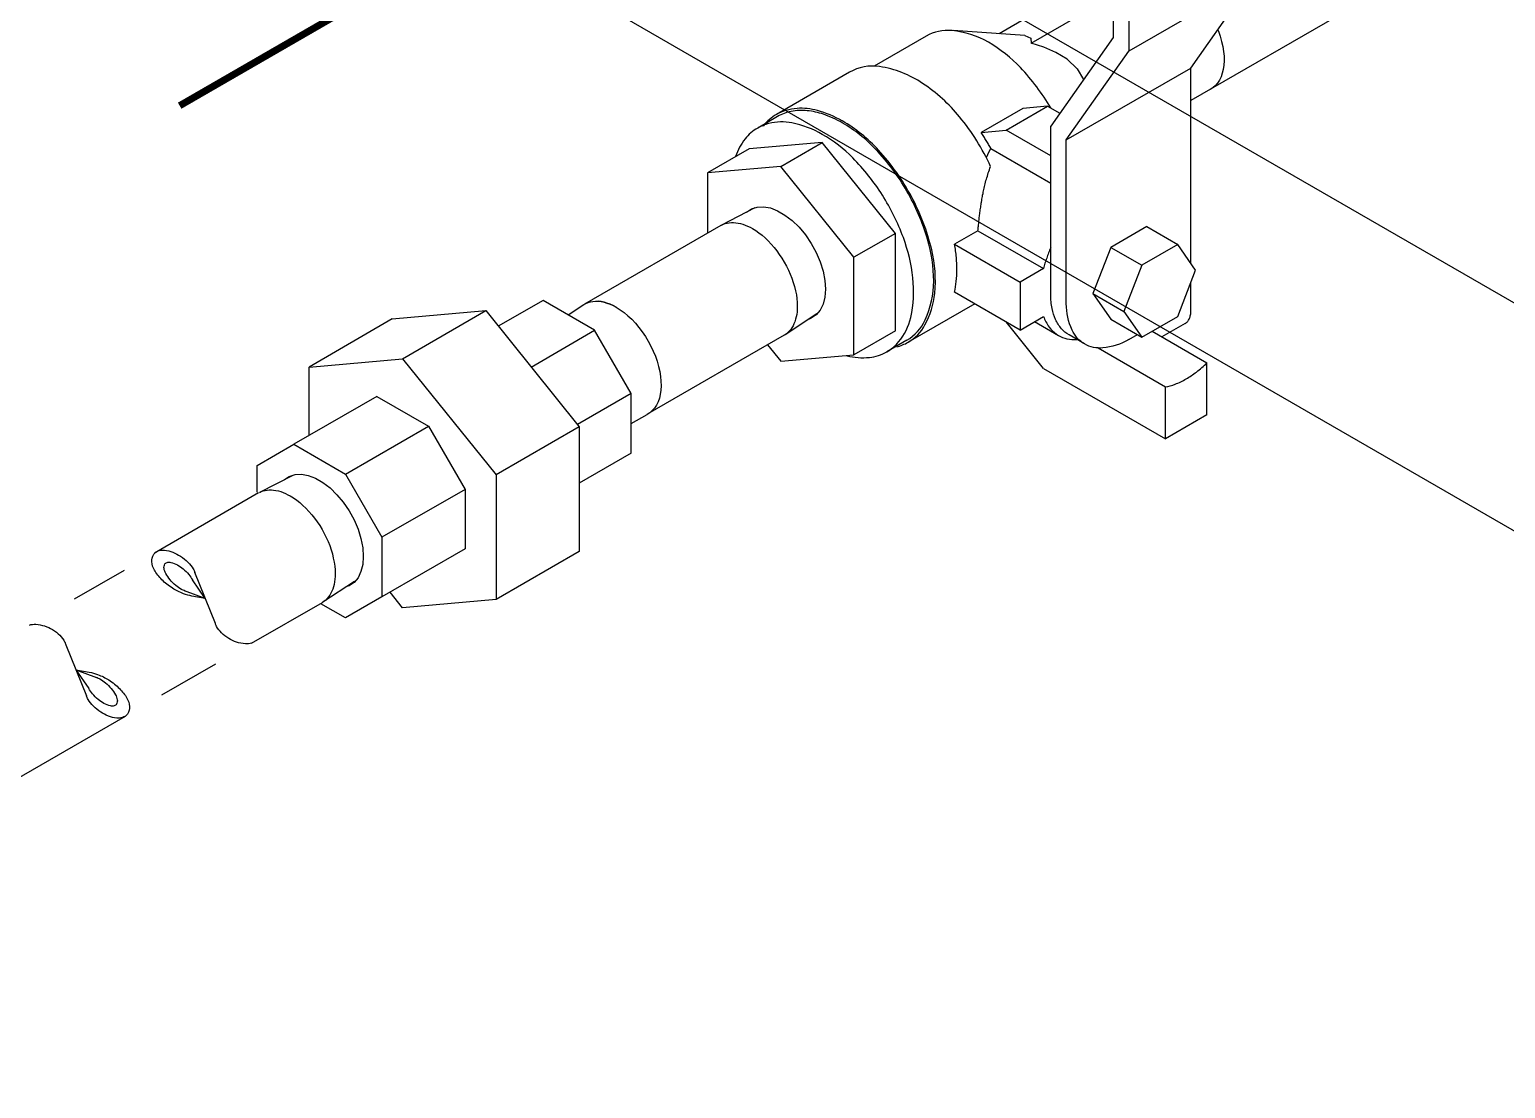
# Model space of a CAD drawing. Header units: centimetres. Extents: x 394264 to 551709, y 50011 to 59011.
# Drawn here: x 525620.9 to 525746.5, y 53905.5 to 53995.7 of the extents above; entities that cross this region are included whole.
import ezdxf

# ---------------------------------------------------------------- set-up
doc = ezdxf.new("R2010")
doc.units = ezdxf.units.CM
doc.layers.add('-M-YNGN-ZON3', color=6, linetype='SP', lineweight=30)
doc.layers.add('0-KRCN-YNG-CIHAZ', color=4, linetype='Continuous', lineweight=30)
doc.styles.add('CIZGI', font='tahoma.ttf', dxfattribs={"width": 0.8, "oblique": 20})
doc.linetypes.add('SP', pattern='A,2,-0.1,["SP",CIZGI,S=0.14,R=0.2,X=0,Y=-0.07],-0.255', length=2.355)

# ---------------------------------------------------------------- blocks, each defined once
blk = doc.blocks.new('A$C66BCA59E')
at = {"layer": '0-KRCN-YNG-CIHAZ', "color": 31, "linetype": 'Continuous', "lineweight": -3, "extrusion": (0, 0.816497, 0.57735)}
for p, q in [((957.53, -792.84, 2364.98), (1189.84, -926.97, 2469.64)), ((944.32, -804.62, 2361.06), (1176.79, -938.83, 2465.84)), ((1041.18, -817.83, 2613.32), (1041.18, -838.24, 2613.32)), ((1042.51, -818.59, 2613.32), (1042.51, -839.42, 2613.32)), ((1053.11, -833.29, 2613.32), (1042.51, -839.42, 2613.32)), ((1047.81, -840.84, 2613.32), (1053.11, -833.29, 2613.32)), ((1036.31, -835.13, 2613.32), (1031.48, -837.93, 2613.32)), ((1034.22, -838.72, 2613.32), (1041.18, -834.7, 2613.32)), ((1061.11, -835.93, 2564.47), (1047.81, -843.61, 2529.43)), ((1033.66, -838.08, 2613.32), (1027.56, -837.65, 2613.32)), ((1025.27, -838.13, 2613.32), (1020.84, -840.69, 2613.32)), ((1041.18, -838.24, 2613.32), (1035.88, -845.78, 2613.32)), ((1037.2, -846.96, 2613.32), (1042.51, -839.42, 2613.32)), ((1018.75, -841.2, 2613.32), (1012.53, -844.8, 2613.32)), ((1037.2, -846.96, 2613.32), (1047.81, -840.84, 2613.32)), ((1038.11, -840.9, 2613.32), (1038.67, -841.81, 2613.32)), ((1047.81, -857.47, 2613.32), (1047.81, -840.84, 2613.32)), ((1032.07, -846.13, 2613.32), (1035.61, -844.09, 2613.32)), ((1035.61, -844.09, 2613.32), (1033.49, -844.28, 2613.32)), ((1035.61, -844.09, 2613.32), (1036.64, -844.69, 2613.32)), ((1012.63, -844.97, 2613.32), (1010.93, -845.95, 2613.32)), ((1033.49, -844.28, 2613.32), (1029.96, -846.32, 2613.32)), ((1029.96, -846.32, 2613.32), (1032.07, -846.13, 2613.32)), ((1035.88, -848.33, 2613.32), (1032.07, -846.13, 2613.32)), ((1035.88, -860.14, 2613.32), (1035.88, -845.78, 2613.32)), ((1010.21, -847.73, 2613.32), (1006.67, -849.78, 2613.32)), ((1016.43, -847.18, 2613.32), (1010.21, -847.73, 2613.32)), ((1012.89, -849.22, 2613.32), (1016.43, -847.18, 2613.32)), ((1022.65, -854.92, 2613.32), (1016.43, -847.18, 2613.32)), ((1030.78, -847.7, 2613.32), (1035.88, -850.64, 2613.32)), ((1037.2, -860.9, 2613.32), (1037.2, -846.96, 2613.32)), ((1012.89, -849.22, 2613.32), (1006.67, -849.78, 2613.32)), ((1019.12, -856.96, 2613.32), (1012.89, -849.22, 2613.32)), ((1006.67, -849.78, 2613.32), (1006.67, -854.89, 2613.32)), ((1010.7, -852.76, 2607.84), (1007.86, -854.21, 2603.61)), ((1007.79, -854.25, 2603.61), (996.19, -860.94, 2603.61)), ((1022.65, -854.92, 2613.32), (1019.12, -856.96, 2613.32)), ((1022.65, -863.22, 2613.32), (1022.65, -854.92, 2613.32)), ((1029.68, -854.7, 2613.32), (1027.69, -855.85, 2613.32)), ((1029.68, -854.7, 2613.32), (1035.26, -857.92, 2613.32)), ((1044.04, -854.34, 2613.32), (1040.98, -856.11, 2613.32)), ((1044.04, -854.34, 2613.32), (1046.68, -855.86, 2613.32)), ((1027.69, -855.85, 2613.32), (1033.26, -859.07, 2613.32)), ((1040.98, -856.11, 2613.32), (1039.45, -860.05, 2613.32)), ((1040.98, -856.11, 2613.32), (1043.62, -857.63, 2613.32)), ((1046.68, -855.86, 2613.32), (1043.62, -857.63, 2613.32)), ((1048.21, -858.04, 2613.32), (1046.68, -855.86, 2613.32)), ((1019.12, -865.26, 2613.32), (1019.12, -856.96, 2613.32)), ((1035.26, -857.92, 2613.32), (1033.26, -859.07, 2613.32)), ((1043.62, -857.63, 2613.32), (1042.09, -861.58, 2613.32)), ((1046.68, -861.99, 2613.32), (1048.21, -858.04, 2613.32)), ((1033.26, -859.07, 2613.32), (1033.26, -863.15, 2613.32)), ((1047.81, -861.49, 2613.32), (1047.81, -859.08, 2613.32)), ((1033.26, -863.15, 2613.32), (1027.69, -859.93, 2613.32)), ((1039.45, -860.05, 2613.32), (1042.09, -861.58, 2613.32)), ((1039.45, -860.05, 2613.32), (1040.98, -862.23, 2613.32)), ((979.83, -862.21, 2629.07), (987.78, -861.5, 2629.07)), ((980.71, -865.59, 2629.07), (987.78, -861.5, 2629.07)), ((987.78, -861.5, 2629.07), (995.74, -871.4, 2629.07)), ((992.66, -860.64, 2629.07), (988.85, -862.83, 2629.07)), ((997.05, -863.17, 2629.07), (992.66, -860.64, 2629.07)), ((994.79, -861.87, 2597.52), (996.12, -860.98, 2603.61)), ((998.89, -861.21, 2603.61), (998.89, -861.21, 2603.61)), ((998.89, -861.21, 2603.61), (998.89, -861.21, 2603.61)), ((1015.96, -861.78, 2608.44), (1013.26, -863.56, 2603.61)), ((1029.4, -860.92, 2613.32), (1023.73, -864.19, 2613.32)), ((1042.09, -861.58, 2613.32), (1043.62, -863.76, 2613.32)), ((979.83, -862.21, 2629.07), (972.76, -866.3, 2629.07)), ((1035.26, -866.43, 2613.32), (1032.07, -862.46, 2613.32)), ((1033.26, -863.15, 2613.32), (1035.26, -862, 2613.32)), ((1034.5, -862.43, 2613.32), (1036.53, -863.61, 2613.32)), ((1034.5, -862.43, 2613.32), (1036.53, -863.61, 2613.32)), ((1040.98, -862.23, 2613.32), (1043.62, -863.76, 2613.32)), ((1043.62, -863.76, 2613.32), (1046.68, -861.99, 2613.32)), ((1047.31, -862.59, 2613.32), (1045.33, -863.73, 2613.32)), ((991.64, -866.3, 2629.07), (997.05, -863.17, 2629.07)), ((1000.16, -868.55, 2629.07), (997.05, -863.17, 2629.07)), ((1013.19, -863.6, 2603.61), (1001.59, -870.29, 2603.61)), ((1022.65, -863.22, 2613.32), (1019.12, -865.26, 2613.32)), ((1023.63, -864.02, 2613.32), (1021.93, -865, 2613.32)), ((1038.76, -864.34, 2613.32), (1037.43, -863.57, 2613.32)), ((1042.51, -863.97, 2613.32), (1043.25, -863.54, 2613.32)), ((1044.5, -863.25, 2613.32), (1049.17, -865.95, 2613.32)), ((972.76, -866.3, 2629.07), (980.71, -865.59, 2629.07)), ((980.71, -865.59, 2629.07), (988.67, -875.48, 2629.07)), ((1011.77, -864.42, 2613.32), (1012.89, -865.81, 2613.32)), ((1012.89, -865.81, 2613.32), (1019.12, -865.26, 2613.32)), ((1039.9, -864.68, 2613.32), (1045.63, -867.99, 2613.32)), ((972.76, -872.13, 2629.07), (972.76, -866.3, 2629.07)), ((1035.26, -866.43, 2613.32), (1045.63, -872.42, 2613.32)), ((1049.17, -870.38, 2613.32), (1049.17, -865.95, 2613.32)), ((1045.63, -872.42, 2613.32), (1045.63, -867.99, 2613.32)), ((978.52, -868.8, 2629.07), (971.45, -872.88, 2629.07)), ((978.52, -868.8, 2629.07), (982.91, -871.34, 2629.07)), ((1000.16, -868.55, 2629.07), (995.58, -871.2, 2629.07)), ((1000.16, -873.63, 2629.07), (1000.16, -868.55, 2629.07)), ((1000.16, -871.1, 2598.42), (1001.52, -870.33, 2603.61)), ((1049.17, -870.38, 2613.32), (1045.63, -872.42, 2613.32)), ((975.84, -875.42, 2629.07), (982.91, -871.34, 2629.07)), ((982.91, -871.34, 2629.07), (986.02, -876.72, 2629.07)), ((995.74, -871.4, 2629.07), (988.67, -875.48, 2629.07)), ((995.74, -871.4, 2629.07), (995.74, -882.01, 2629.07)), ((968.34, -874.68, 2629.07), (971.45, -872.88, 2629.07)), ((971.45, -872.88, 2629.07), (975.84, -875.42, 2629.07)), ((1000.16, -873.63, 2629.07), (995.74, -876.18, 2629.07)), ((968.34, -876.96, 2625.12), (968.34, -874.68, 2629.07)), ((971.36, -875.53, 2640.04), (968.52, -876.98, 2635.81)), ((975.84, -875.42, 2629.07), (978.95, -880.8, 2629.07)), ((988.67, -875.48, 2629.07), (988.67, -886.09, 2629.07)), ((986.02, -876.72, 2629.07), (978.95, -880.8, 2629.07)), ((986.02, -876.72, 2629.07), (986.02, -881.79, 2629.07)), ((968.45, -877.02, 2635.81), (959.58, -882.14, 2633.58)), ((978.95, -880.8, 2629.07), (978.95, -885.87, 2629.07)), ((986.02, -881.79, 2629.07), (978.95, -885.87, 2629.07)), ((995.74, -882.01, 2629.07), (988.67, -886.09, 2629.07)), ((957.02, -883.62, 2645.14), (952.74, -886.08, 2639.16)), ((963.91, -886, 2648.64), (962.82, -884.41, 2646.39)), ((964.77, -888.14, 2651.67), (963.02, -883.79, 2645.52)), ((963.91, -886, 2648.64), (962.15, -885.36, 2647.74)), ((976.62, -884.55, 2640.64), (973.92, -886.33, 2635.81)), ((980.71, -886.8, 2629.07), (979.64, -885.47, 2629.07)), ((963.91, -886, 2648.64), (962.78, -885.8, 2648.36)), ((973.85, -886.37, 2635.81), (967.82, -889.85, 2631.26)), ((975.84, -887.67, 2629.07), (973.76, -886.47, 2630.96)), ((978.95, -885.87, 2629.07), (975.84, -887.67, 2629.07)), ((988.67, -886.09, 2629.07), (980.71, -886.8, 2629.07)), ((952.04, -889.95, 2653.27), (953.8, -894.3, 2659.43)), ((964.77, -891.61, 2643.22), (960.19, -894.25, 2637.49)), ((952.9, -892.09, 2656.31), (954.04, -892.29, 2656.58)), ((952.9, -892.09, 2656.31), (954.66, -892.73, 2657.21)), ((952.9, -892.09, 2656.31), (953.99, -893.68, 2658.55)), ((957.08, -896.05, 2649.5), (944.46, -903.34, 2650.33))]:
    blk.add_line(p, q, dxfattribs=at)
at = {"layer": '0-KRCN-YNG-CIHAZ', "color": 31, "linetype": 'Continuous', "lineweight": -3}
for p, q in [((1009.98, -853.12, 2617.79), (1010.4, -852.84, 2617.79)), ((1010.4, -852.84, 2617.79), (1010.89, -852.68, 2617.79)), ((1010.89, -852.68, 2617.79), (1011.43, -852.66, 2617.79)), ((1011.43, -852.66, 2617.79), (1012.02, -852.76, 2617.79)), ((1012.02, -852.76, 2617.79), (1012.63, -853, 2617.79)), ((1012.63, -853, 2617.79), (1013.25, -853.36, 2617.79)), ((1013.25, -853.36, 2617.79), (1013.86, -853.83, 2617.79)), ((1013.86, -853.83, 2617.79), (1014.45, -854.4, 2617.79)), ((1014.45, -854.4, 2617.79), (1014.99, -855.05, 2617.79)), ((1014.99, -855.05, 2617.79), (1015.48, -855.78, 2617.79)), ((1015.48, -855.78, 2617.79), (1015.9, -856.55, 2617.79)), ((1015.9, -856.55, 2617.79), (1016.24, -857.34, 2617.79)), ((1016.24, -857.34, 2617.79), (1016.49, -858.14, 2617.79)), ((1016.49, -858.14, 2617.79), (1016.64, -858.92, 2617.79)), ((1016.64, -858.92, 2617.79), (1016.7, -859.66, 2617.79)), ((1016.64, -860.35, 2617.79), (1016.49, -860.95, 2617.79)), ((1016.7, -859.66, 2617.79), (1016.64, -860.35, 2617.79)), ((1016.24, -861.47, 2617.79), (1015.9, -861.87, 2617.79)), ((1016.49, -860.95, 2617.79), (1016.24, -861.47, 2617.79)), ((1015.48, -862.15, 2617.79), (1015.3, -862.22, 2617.66)), ((1015.9, -861.87, 2617.79), (1015.48, -862.15, 2617.79)), ((970.64, -875.89, 2649.99), (971.06, -875.61, 2649.99)), ((971.06, -875.61, 2649.99), (971.55, -875.45, 2649.99)), ((971.55, -875.45, 2649.99), (972.1, -875.43, 2649.99)), ((972.1, -875.43, 2649.99), (972.68, -875.53, 2649.99)), ((972.68, -875.53, 2649.99), (973.29, -875.77, 2649.99)), ((973.29, -875.77, 2649.99), (973.91, -876.13, 2649.99)), ((973.91, -876.13, 2649.99), (974.53, -876.6, 2649.99)), ((974.53, -876.6, 2649.99), (975.11, -877.17, 2649.99)), ((975.11, -877.17, 2649.99), (975.66, -877.82, 2649.99)), ((975.66, -877.82, 2649.99), (976.15, -878.55, 2649.99)), ((976.15, -878.55, 2649.99), (976.57, -879.32, 2649.99)), ((976.57, -879.32, 2649.99), (976.91, -880.11, 2649.99)), ((976.91, -880.11, 2649.99), (977.16, -880.91, 2649.99)), ((977.16, -880.91, 2649.99), (977.31, -881.69, 2649.99)), ((977.31, -881.69, 2649.99), (977.36, -882.43, 2649.99)), ((977.31, -883.12, 2649.99), (977.16, -883.72, 2649.99)), ((977.36, -882.43, 2649.99), (977.31, -883.12, 2649.99)), ((976.91, -884.24, 2649.99), (976.57, -884.64, 2649.99)), ((977.16, -883.72, 2649.99), (976.91, -884.24, 2649.99)), ((976.15, -884.92, 2649.99), (975.96, -884.99, 2649.86)), ((976.57, -884.64, 2649.99), (976.15, -884.92, 2649.99))]:
    blk.add_line(p, q, dxfattribs=at)
at = {"layer": '0-KRCN-YNG-CIHAZ', "color": 31, "linetype": 'Continuous', "lineweight": -3, "elevation": 2660.53}
blk.add_lwpolyline([(991.18, -827.05, 0, 5, 0), (982.52, -832.05, 0.6, 0.6, 0), (961.73, -844.05, 0.6, 0.6, 0)], format="xyseb", dxfattribs=at)
at = {"layer": '0-KRCN-YNG-CIHAZ', "color": 31, "linetype": 'Continuous', "lineweight": -3, "elevation": 2613.32, "flags": 128}
for points in [[(1035.87, -844.24, 0.058722), (1033.3, -840.81, 0.072327), (1030.57, -838.65, 0.106586), (1027.47, -837.66, 0.156745), (1025.27, -838.13)], [(1030.76, -849.23, 0.06324), (1028.12, -845, 0.074314), (1024.97, -842.15, 0.110161), (1021.3, -840.72, 0.170079), (1018.75, -841.2)], [(1016.43, -846.49, 0.080578), (1013.85, -845.52, 0.113254), (1011.88, -845.56, 0.03389), (1011.39, -845.73, 0.034758), (1010.93, -845.95, 0.097225), (1009.86, -846.88, 0.08151), (1009.05, -848.37)], [(1018.13, -845.35, 0.063116), (1016.01, -844.46, 0.083955), (1014.28, -844.28, 0.0555), (1013.34, -844.45, 0.059636), (1012.53, -844.8, 0.049012), (1011.93, -845.22, 0.04665), (1011.41, -845.78)], [(1018.13, -845.51, 0.047286), (1016.53, -844.78, 0.059033), (1015.15, -844.48, 0.072764), (1013.77, -844.54, 0.083138), (1012.63, -844.97)], [(1022.76, -864.59, 0.033858), (1023.26, -864.42, 0.034724), (1023.73, -864.19, 0.137946), (1025.17, -862.71, 0.100477), (1026, -860.02, 0.083818), (1025.74, -856.31, 0.064191), (1024.02, -851.79, 0.062253), (1021.21, -847.83, 0.076628), (1018.13, -845.35)], [(1018.53, -865.34, 0.086777), (1020.44, -865.48, 0.106795), (1021.93, -865, 0.044131), (1022.46, -864.63, 0.042388), (1022.93, -864.15, 0.121775), (1023.96, -862.09, 0.0821), (1024.14, -858.7, 0.060539), (1023.33, -855.28, 0.052602), (1021.54, -851.66, 0.054378), (1019.03, -848.5, 0.066796), (1016.43, -846.49)], [(1023.63, -864.02, 0.156851), (1025.19, -862.29, 0.106617), (1025.91, -858.99, 0.072341), (1025.38, -855.41, 0.058752), (1023.63, -851.32, 0.058752), (1020.97, -847.76, 0.072341), (1018.13, -845.51)], [(1030.78, -847.7, 0.005469), (1030.59, -847.35, 0.005468), (1030.38, -847, 0.005477), (1030.17, -846.66, 0.005497), (1029.96, -846.32)], [(1027.69, -859.93, 0.029242), (1027.83, -859.03, 0.025852), (1027.88, -858.01, 0.023101), (1027.84, -856.98, 0.02093), (1027.69, -855.85)], [(1035.88, -856.13, 0.009642), (1035.69, -856.58, 0.009857), (1035.53, -857.02, 0.010133), (1035.38, -857.47, 0.010475), (1035.26, -857.92)], [(1037.43, -863.57, -0.083138), (1036.79, -863.04, -0.072764), (1036.28, -862.25, -0.059033), (1035.99, -861.33, -0.047286), (1035.88, -860.14)], [(1042.51, -863.97, -0.106617), (1040.31, -864.67, -0.156851), (1038.76, -864.34, -0.156851), (1037.69, -863.16, -0.106617), (1037.2, -860.9)], [(1047.31, -862.59, 0.083138), (1047.52, -862.42, 0.072764), (1047.68, -862.17, 0.059033), (1047.77, -861.87, 0.047286), (1047.81, -861.49)], [(1035.26, -862, 0.070929), (1035.74, -862.9, 0.083594), (1036.36, -863.5, 0.010006), (1036.44, -863.56, 0.010027), (1036.53, -863.61, 0.075979), (1037.25, -863.89, 0.067857), (1038.1, -863.96)], [(1045.63, -867.99, 0.047916), (1046.46, -867.76, 0.039698), (1047.4, -867.31, 0.033581), (1048.27, -866.73, 0.029309), (1049.17, -865.95)]]:
    blk.add_lwpolyline(points, format="xyb", dxfattribs=at)
at = {"layer": '0-KRCN-YNG-CIHAZ', "color": 31, "linetype": 'Continuous', "lineweight": -3}
for points, elevation in [([(1050.1, -837.59), (1050.15, -837.71), (1050.3, -838.14), (1050.42, -838.58), (1050.52, -839.01), (1050.59, -839.43), (1050.63, -839.83), (1050.63, -840.23), (1050.61, -840.6), (1050.56, -840.96), (1050.48, -841.29), (1050.38, -841.6), (1050.24, -841.88), (1050.08, -842.12), (1049.89, -842.34), (1049.68, -842.52), (1049.44, -842.66)], 2564.47), ([(1007.86, -854.21), (1008.01, -854.14), (1008.17, -854.08), (1008.34, -854.04), (1008.51, -854.01), (1008.69, -853.99), (1008.88, -854), (1009.07, -854.01), (1009.26, -854.04), (1009.46, -854.08), (1009.66, -854.14), (1009.87, -854.21), (1010.07, -854.3), (1010.28, -854.4), (1010.49, -854.51)], 2603.61), ([(1010.49, -854.51), (1010.76, -854.68), (1011.03, -854.87), (1011.3, -855.08), (1011.56, -855.31), (1011.82, -855.56), (1012.07, -855.83), (1012.32, -856.11), (1012.55, -856.41), (1012.77, -856.71), (1012.99, -857.03), (1013.19, -857.36), (1013.37, -857.7), (1013.54, -858.05), (1013.7, -858.39), (1013.84, -858.74), (1013.96, -859.1), (1014.06, -859.45), (1014.15, -859.8), (1014.22, -860.14), (1014.26, -860.48), (1014.29, -860.81), (1014.3, -861.13)], 2603.61), ([(996.12, -860.98), (996.3, -860.88), (996.49, -860.8), (996.69, -860.74), (996.9, -860.71), (997.12, -860.69), (997.35, -860.69)], 2603.61), ([(997.35, -860.69), (997.6, -860.72), (997.85, -860.77), (998.1, -860.85), (998.36, -860.95), (998.63, -861.07), (998.89, -861.21)], 2603.61), ([(998.89, -861.21), (999.23, -861.42), (999.56, -861.66), (999.89, -861.94), (1000.21, -862.24), (1000.52, -862.57), (1000.82, -862.93), (1001.1, -863.3), (1001.37, -863.69), (1001.61, -864.1), (1001.84, -864.52), (1002.04, -864.95), (1002.22, -865.38), (1002.37, -865.81), (1002.49, -866.25), (1002.59, -866.68), (1002.66, -867.1), (1002.7, -867.51), (1002.71, -867.9), (1002.69, -868.28), (1002.64, -868.63), (1002.56, -868.96), (1002.45, -869.27), (1002.31, -869.55), (1002.15, -869.79), (1001.96, -870.01), (1001.75, -870.19), (1001.52, -870.33)], 2603.61), ([(1014.3, -861.13), (1014.3, -861.37), (1014.28, -861.6), (1014.25, -861.82), (1014.21, -862.04), (1014.16, -862.24), (1014.1, -862.44), (1014.02, -862.62), (1013.94, -862.8), (1013.84, -862.96), (1013.74, -863.11), (1013.62, -863.24), (1013.5, -863.37), (1013.37, -863.48), (1013.22, -863.58)], 2603.61), ([(968.52, -876.98), (968.67, -876.91), (968.84, -876.85), (969, -876.81), (969.18, -876.78), (969.36, -876.76), (969.54, -876.77), (969.73, -876.78), (969.93, -876.81), (970.13, -876.85), (970.33, -876.91), (970.53, -876.98), (970.73, -877.07), (970.94, -877.17), (971.15, -877.28)], 2635.81), ([(971.15, -877.28), (971.42, -877.45), (971.69, -877.64), (971.96, -877.85), (972.22, -878.08), (972.48, -878.33), (972.73, -878.6), (972.98, -878.88), (973.21, -879.18), (973.44, -879.48), (973.65, -879.8), (973.85, -880.13), (974.03, -880.47), (974.21, -880.82), (974.36, -881.16), (974.5, -881.51), (974.62, -881.87), (974.73, -882.22), (974.81, -882.57), (974.88, -882.91), (974.93, -883.25), (974.96, -883.58), (974.97, -883.9)], 2635.81), ([(974.97, -883.9), (974.96, -884.14), (974.94, -884.37), (974.91, -884.59), (974.87, -884.81), (974.82, -885.01), (974.76, -885.21), (974.69, -885.39), (974.6, -885.57), (974.51, -885.73), (974.4, -885.88), (974.29, -886.01), (974.16, -886.14), (974.03, -886.25), (973.89, -886.35)], 2635.81)]:
    blk.add_lwpolyline(points, dxfattribs=dict(at, elevation=elevation))
at = {"layer": '0-KRCN-YNG-CIHAZ', "color": 31, "linetype": 'Continuous', "lineweight": -3, "elevation": 2613.32, "flags": 128}
for points in [[(1033.66, -838.08), (1034.17, -838.3), (1034.22, -838.72)], [(1038.11, -840.9), (1037.27, -840.09), (1036.32, -839.51), (1035.29, -839.06), (1034.22, -838.72)], [(1030.39, -848.49), (1030.4, -848.48), (1030.4, -848.46), (1030.41, -848.44), (1030.42, -848.43), (1030.43, -848.41), (1030.43, -848.4), (1030.44, -848.38), (1030.45, -848.36), (1030.45, -848.35), (1030.46, -848.33), (1030.47, -848.32), (1030.48, -848.3), (1030.48, -848.28), (1030.49, -848.27), (1030.5, -848.25), (1030.51, -848.23), (1030.51, -848.22), (1030.52, -848.2), (1030.53, -848.18), (1030.54, -848.17), (1030.54, -848.15), (1030.55, -848.13), (1030.56, -848.12), (1030.57, -848.1), (1030.58, -848.08), (1030.59, -848.07), (1030.59, -848.05), (1030.6, -848.03), (1030.61, -848.01), (1030.62, -848), (1030.63, -847.98), (1030.64, -847.96), (1030.65, -847.95), (1030.66, -847.93), (1030.67, -847.91), (1030.67, -847.89), (1030.68, -847.88), (1030.69, -847.86), (1030.7, -847.84), (1030.71, -847.82), (1030.72, -847.8), (1030.73, -847.79), (1030.74, -847.77), (1030.75, -847.75), (1030.76, -847.73), (1030.77, -847.71), (1030.78, -847.7)], [(1029.68, -854.7), (1029.69, -854.6), (1029.7, -854.5), (1029.71, -854.4), (1029.72, -854.3), (1029.73, -854.2), (1029.74, -854.09), (1029.75, -853.99), (1029.76, -853.89), (1029.77, -853.78), (1029.78, -853.68), (1029.79, -853.57), (1029.8, -853.46), (1029.82, -853.36), (1029.83, -853.25), (1029.84, -853.14), (1029.86, -853.03), (1029.87, -852.92), (1029.89, -852.81), (1029.91, -852.7), (1029.92, -852.59), (1029.94, -852.47), (1029.96, -852.36), (1029.98, -852.25), (1030, -852.13), (1030.02, -852.02), (1030.04, -851.9), (1030.06, -851.78), (1030.08, -851.66), (1030.11, -851.54), (1030.13, -851.42), (1030.16, -851.3), (1030.18, -851.18), (1030.21, -851.06), (1030.24, -850.94), (1030.27, -850.81), (1030.3, -850.69), (1030.33, -850.56), (1030.36, -850.43), (1030.4, -850.31), (1030.44, -850.18), (1030.48, -850.04), (1030.52, -849.91), (1030.56, -849.78), (1030.61, -849.64), (1030.65, -849.51), (1030.7, -849.37), (1030.76, -849.23)]]:
    blk.add_lwpolyline(points, dxfattribs=at)
at = {"layer": '0-KRCN-YNG-CIHAZ', "color": 31, "linetype": 'Continuous', "lineweight": -3, "extrusion": (-3.02e-14, -6.1e-14, -1), "elevation": -2603.61}
blk.add_lwpolyline([(-998.89, -861.21), (-998.63, -861.07), (-998.36, -860.95), (-998.1, -860.85), (-997.85, -860.77), (-997.6, -860.72), (-997.35, -860.69)], dxfattribs=at)
at = {"layer": '0-KRCN-YNG-CIHAZ', "color": 31, "linetype": 'Continuous', "lineweight": -3, "extrusion": (0, 0.816497, 0.57735)}
for points, elevation in [([(-959.98, 2667.1, -0.181596), (-960.43, 2667.03, -0.102834), (-961.15, 2667.34, -0.062234), (-961.79, 2667.91, -0.048471), (-962.43, 2668.8, -0.048471), (-962.88, 2669.8, -0.038779), (-963.02, 2670.31, -0.102834)], 805.78), ([(-962.78, 2673.8, -0.071754), (-962.07, 2673.46, -0.065529), (-961.13, 2672.66, -0.051673), (-960.22, 2671.4, -0.051673), (-959.58, 2669.97, -0.065529), (-959.35, 2668.76, -0.104462), (-959.53, 2667.64, -0.173256), (-959.98, 2667.1, -0.173256)], 805.78), ([(-962.19, 2673.06, -0.054686), (-961.88, 2672.82, -0.050676), (-961.4, 2672.25, -0.038086), (-960.91, 2671.39, -0.038086), (-960.55, 2670.48, -0.050676), (-960.4, 2669.75, -0.094006), (-960.47, 2669.07, -0.213423), (-960.66, 2668.84, -0.213423)], 805.78), ([(-960.66, 2668.84, -0.213423), (-960.97, 2668.83, -0.094006), (-961.54, 2669.2, -0.050676), (-962.02, 2669.77, -0.038086), (-962.51, 2670.62, -0.031916), (-962.82, 2671.39, -0.050676)], 805.78), ([(-948.95, 2677.3, -0.159034), (-949.48, 2677.19, -0.106418), (-950.23, 2677.44, -0.07141), (-950.9, 2677.97, -0.057742), (-951.53, 2678.81, -0.057742), (-951.94, 2679.77, -0.036769), (-952.04, 2680.2, -0.106418)], 805.23), ([(-967.85, 2680.74, -0.159034), (-967.33, 2680.85, -0.106418), (-966.57, 2680.61, -0.07141), (-965.91, 2680.08, -0.057742), (-965.29, 2679.23, -0.057742), (-964.87, 2678.27, -0.036769), (-964.77, 2677.84, -0.106418)], 805.78), ([(-954.03, 2684.25, -0.071754), (-954.75, 2684.59, -0.065529), (-955.69, 2685.39, -0.051673), (-956.6, 2686.66, -0.051673), (-957.24, 2688.08, -0.065529), (-957.47, 2689.3, -0.104462), (-957.29, 2690.42, -0.173256), (-956.84, 2690.96, -0.173256)], 805.23), ([(-954.62, 2685, -0.054686), (-954.94, 2685.24, -0.050676), (-955.42, 2685.8, -0.038086), (-955.91, 2686.66, -0.038086), (-956.27, 2687.58, -0.050676), (-956.42, 2688.31, -0.094006), (-956.35, 2688.98, -0.213423), (-956.15, 2689.22, -0.213423)], 805.23), ([(-956.84, 2690.96, -0.181596), (-956.39, 2691.03, -0.102834), (-955.66, 2690.73, -0.062234), (-955.02, 2690.15, -0.048471), (-954.39, 2689.26, -0.048471), (-953.93, 2688.26, -0.038779), (-953.8, 2687.74, -0.102834)], 805.23), ([(-956.15, 2689.22, -0.213423), (-955.85, 2689.23, -0.094006), (-955.28, 2688.86, -0.050676), (-954.8, 2688.29, -0.038086), (-954.3, 2687.44, -0.031916), (-953.99, 2686.67, -0.050676)], 805.23)]:
    blk.add_lwpolyline(points, format="xyb", dxfattribs=dict(at, elevation=elevation))

msp = doc.modelspace()

# ---------------------------------------------------------------- block references
at = {"layer": '-M-YNGN-ZON3'}
msp.add_blockref('A$C66BCA59E', (524671.91, 54833.28, -2010.95), dxfattribs=at)

doc.saveas('drawing.dxf')
